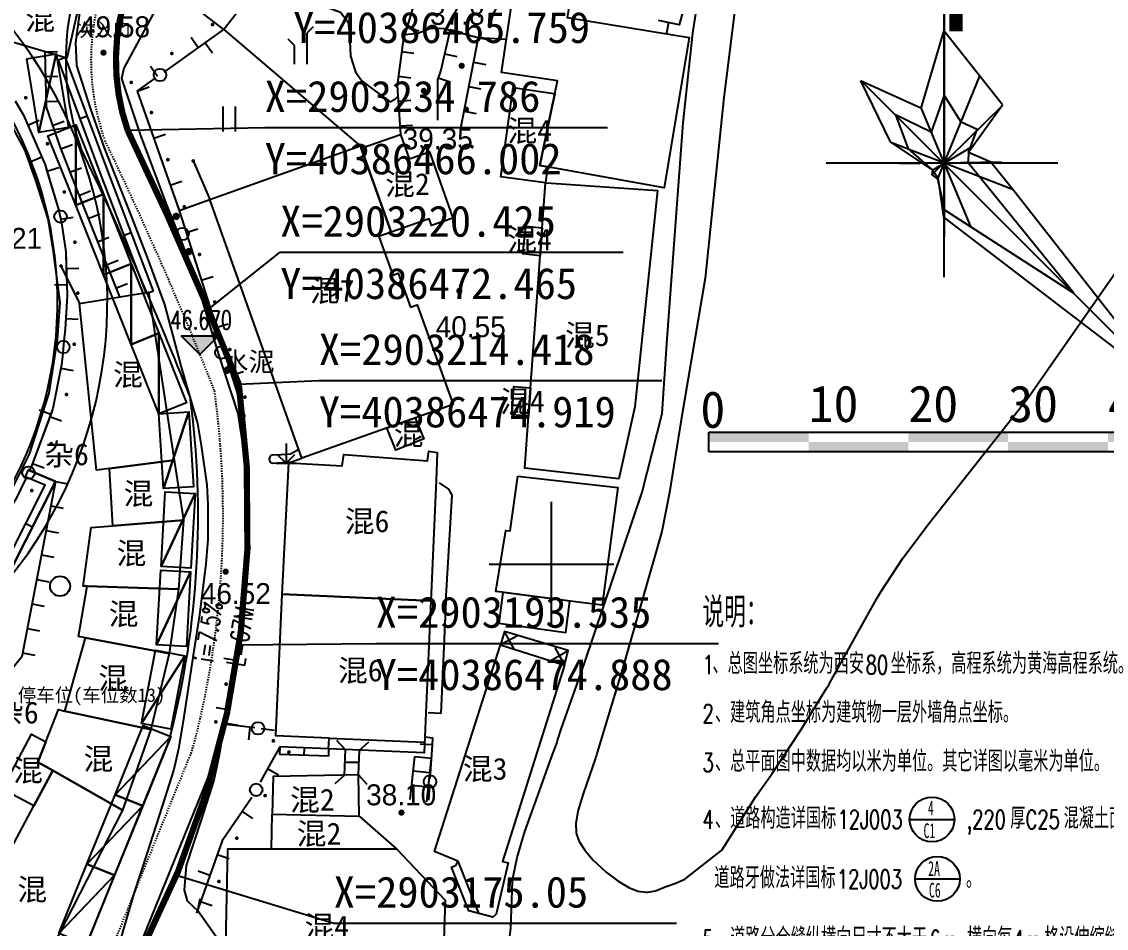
# Model space of a CAD drawing. Header units: metres. Extents: x 36500 to 80772748, y -35000 to 5806266.
# Drawn here: x 40386457.5 to 40386544.5, y 2903170.8 to 2903243.5 of the extents above; entities that cross this region are included whole.
import ezdxf
from ezdxf.enums import TextEntityAlignment as Align
from ezdxf.xclip import XClip

# ---------------------------------------------------------------- set-up
doc = ezdxf.new("R2010")
doc.units = ezdxf.units.M
doc.header["$LTSCALE"] = 10
doc.header["$XCLIPFRAME"] = 0
for name, pattern in [('2', [0]), ('229', [1.5, 1, -0.5]), ('243432', [0]), ('999400', [0]), ('CENTERX2', [4, 2.5, -0.5, 0.5, -0.5]), ('DOTE', [2.42, 2, -0.2, 0.02, -0.2])]:
    doc.linetypes.add(name, pattern=pattern)
for name, color, linetype in [('00标注', 3, 'Continuous'), ('DIM_ELEV', 3, 'Continuous'), ('DIM_SYMB', 3, 'Continuous'), ('dx', 252, 'Continuous'), ('JZD', 7, 'Continuous'), ('PUB_TEXT', 7, 'Continuous'), ('TK', 7, 'Continuous'), ('体育设施', 7, 'Continuous'), ('其它附属工程', 94, 'Continuous'), ('坐标', 7, 'Continuous'), ('总平面-场地', 40, 'Continuous'), ('总平面-定位', 3, 'Continuous'), ('总平面-车位', 8, 'Continuous'), ('总平面-道路', 2, 'Continuous'), ('总平面-道路中心线', 1, 'CENTERX2'), ('文字标注', 7, 'Continuous')]:
    doc.layers.add(name, color=color, linetype=linetype)
doc.styles.add('_TCH_DIM', font='SIMPLEX', dxfattribs={"bigfont": 'GBCBIG'})
doc.styles.add('_TCH_WINDOW', font='SIMPLEX', dxfattribs={"bigfont": 'GBCBIG'})
doc.styles.add('DIM', font='', dxfattribs={"width": 0.8})
doc.styles.add('DMZD', font='')
doc.styles.add('HZ', font='')
doc.styles.add('JMXD', font='')
doc.styles.add('JTXD', font='')
doc.styles.add('ZBZD', font='')
doc.styles.add('宋体', font='')
doc.styles.get('DIM').set_extended_font_data('SimSun')
doc.styles.get('DMZD').set_extended_font_data('方正中等线简体')
doc.styles.get('HZ').set_extended_font_data('SimSun')
doc.styles.get('JMXD').set_extended_font_data('SimSun')
doc.styles.get('JTXD').set_extended_font_data('SimSun')
doc.styles.get('ZBZD').set_extended_font_data('SimSun')
doc.styles.get('宋体').set_extended_font_data('SimSun')
doc.linetypes.add('120', pattern='A,0,[149,SSAAA.SHX,S=0.1,R=0,X=0,Y=0],-0.8', length=0.8)

# ---------------------------------------------------------------- blocks, each defined once
blk = doc.blocks.new('A$C79C21881')
for points, const_width in [([(0.97, 3.55), (0, 3.55)], 0.28), ([(0.97, 3.55), (0.97, 0.11)], 1.12), ([(0.97, 3.55), (1.94, 3.55)], 0.28), ([(4.88, 3.55), (3.9, 3.55)], 0.28), ([(4.88, 3.55), (4.88, 0.11)], 1.12), ([(4.88, 3.55), (5.85, 3.55)], 0.28), ([(4.93, 1.04), (1.03, 2.76)], 0.28), ([(0.97, 0.11), (0.19, 0.11)], 0.224), ([(0.97, 0.11), (1.75, 0.11)], 0.224), ([(4.87, 0.11), (4.09, 0.11)], 0.224), ([(4.87, 0.11), (5.65, 0.11)], 0.224)]:
    blk.add_lwpolyline(points, dxfattribs=dict(const_width=const_width))
blk = doc.blocks.new('A$C28FB6592')
at = {"linetype": 'Continuous'}
for p, q in [((0.046, 4.736), (0.046, -16.452)), ((0, 0), (-1.835, -6.133)), ((4.73, -5.866), (0.032, 0.032)), ((2.912, -3.478), (-0.496, -11.79)), ((-6.67, -3.929), (-4.28, -8.84)), ((-1.835, -6.133), (-6.67, -3.929)), ((-6.622, -3.945), (18.158, -28.729)), ((4.73, -5.914), (-0.947, -11.482)), ((2.04, -9.578), (4.73, -5.866)), ((-1.803, -6.165), (2.147, -15.613)), ((-4.28, -8.84), (-0.901, -11.114)), ((-4.237, -8.868), (5.593, -12.653)), ((-0.903, -11.117), (2.332, -9.184)), ((1.978, -10.509), (2.04, -9.578)), ((-3.528, -10.568), (4.642, -10.44)), ((-0.901, -11.114), (-0.949, -11.481)), ((10.427, -20.97), (1.978, -10.509)), ((-0.949, -11.481), (-0.486, -11.789)), ((-0.486, -11.789), (0.058, -14.285)), ((0.058, -14.285), (10.427, -20.97))]:
    blk.add_line(p, q, dxfattribs=at)
for p, q in [((-18.83, -32.099), (21.17, -32.099)), ((-18.83, -32.899), (-18.83, -32.099)), ((21.17, -32.099), (21.17, -33.699)), ((-18.83, -33.699), (-18.83, -32.899)), ((21.17, -33.699), (-18.83, -33.699))]:
    blk.add_line(p, q)
at = {"const_width": 1.075}
blk.add_lwpolyline([(0.98, 0.037), (0.98, 4.879)], dxfattribs=at)
at = {"linetype": 'Continuous', "flags": 128}
for points in [[(0.046, -19.681), (0.046, 4.902)], [(-9.413, -10.512), (9.147, -10.512)]]:
    blk.add_lwpolyline(points, dxfattribs=at)
blk.add_lwpolyline([(18.142, -28.729), (5.722, -12.894), (3.791, -10.474), (1.992, -9.691), (2.679, -7.844), (1.41, -7.252), (0.04, -5.089), (-1.014, -8.059), (-3.87, -6.667), (-2.84, -9.406), (-0.887, -11.114), (-0.456, -11.682), (-0.005, -14.879), (18.094, -28.713)], close=True, dxfattribs=at)
for points in [[(-18.83, -32.899), (-18.83, -32.099), (-10.83, -32.899), (-10.83, -32.099)], [(-2.83, -32.899), (-2.83, -32.099), (5.17, -32.899), (5.17, -32.099)], [(13.17, -32.899), (13.17, -32.099), (21.17, -32.899), (21.17, -32.099)], [(-10.83, -33.699), (-10.83, -32.899), (-2.83, -33.699), (-2.83, -32.899)], [(5.17, -33.699), (5.17, -32.899), (13.17, -33.699), (13.17, -32.899)]]:
    blk.add_solid(points)
at = {"linetype": 'Continuous', "xscale": 0.8, "yscale": 0.8, "zscale": 0.8}
blk.add_blockref('A$C79C21881', (-2.019, 6.042), dxfattribs=at)
at = {"style": 'DIM', "flags": 9}
for tag in ['YSIZE', 'XSIZE']:
    blk.add_attdef(tag, (-18.83, -33.699), '', height=0.004, dxfattribs=at)
at = {"layer": '文字标注', "linetype": 'Continuous', "style": '宋体'}
for s, p in [('10', (-10.83, -31.299)), ('20', (-2.83, -31.299)), ('30', (5.17, -31.299)), ('40', (13.17, -31.299)), ('50M', (21.17, -31.299)), ('0', (-19.509, -31.758))]:
    blk.add_text(s, height=2.94, dxfattribs=at).set_placement(p)
blk = doc.blocks.new('954200')
at = {"color": 0, "linetype": 'Continuous', "lineweight": -3, "flags": 128}
for points in [[(0, 1.6), (0, 0), (0.707, 0.707)], [(-0.8, 0), (0.8, 0)], [(-0.707, 0.707), (0, 0)]]:
    blk.add_lwpolyline(points, dxfattribs=at)
blk = doc.blocks.new('931300')
at = {"color": 0, "linetype": 'Continuous', "lineweight": -3}
blk.add_circle((0, 0), 0.8, dxfattribs=at)
blk = doc.blocks.new('941100')
at = {"color": 0, "linetype": 'Continuous', "lineweight": -3, "flags": 128}
for points in [[(-0.5, 2), (-0.5, 0)], [(0.5, 2), (0.5, 0)]]:
    blk.add_lwpolyline(points, dxfattribs=at)
blk = doc.blocks.new('6452110')
at = {"linetype": '2'}
h = blk.add_hatch(color=0, dxfattribs=at)
edge = h.paths.add_edge_path(flags=0)
edge.add_arc((0, 0.85), 0.15, 0, 360)
blk = doc.blocks.new('6452120')
at = {"color": 0, "linetype": 'Continuous', "flags": 128}
blk.add_lwpolyline([(0, 0), (0, 1)], dxfattribs=at)
blk = doc.blocks.new('4641010')
at = {"color": 0, "linetype": 'Continuous', "flags": 128}
blk.add_lwpolyline([(0, 0), (0, 1)], dxfattribs=at)
blk = doc.blocks.new('5210030')
at = {"linetype": '2'}
h = blk.add_hatch(color=0, dxfattribs=at)
edge = h.paths.add_edge_path(flags=0)
edge.add_arc((3.85, 0), 0.15, 0, 360)
at = {"color": 0, "linetype": 'Continuous', "flags": 128}
blk.add_lwpolyline([(3.8, 0), (0.5, 0)], dxfattribs=at)
blk = doc.blocks.new('gc200')
at = {"linetype": '2'}
h = blk.add_hatch(color=0, dxfattribs=at)
edge = h.paths.add_edge_path(flags=0)
edge.add_arc((0, 0), 0.25, 0, 360)
blk = doc.blocks.new('地形1')
at = {"layer": 'dx', "linetype": '2'}
h = blk.add_hatch(color=252, dxfattribs=at)
edge = h.paths.add_edge_path(flags=0)
edge.add_arc((40386467.909, 2903236.206), 0.15, 0, 360)
h = blk.add_hatch(color=252, dxfattribs=at)
edge = h.paths.add_edge_path(flags=0)
edge.add_arc((40386469.228, 2903232.429), 0.15, 0, 360)
at = {"layer": 'dx', "linetype": '999400'}
h = blk.add_hatch(color=252, dxfattribs=at)
edge = h.paths.add_edge_path(flags=0)
edge.add_arc((40386469.89, 2903227.882), 0.3, 0, 360)
at = {"layer": 'dx', "linetype": '2'}
h = blk.add_hatch(color=252, dxfattribs=at)
edge = h.paths.add_edge_path(flags=0)
edge.add_arc((40386470.546, 2903228.653), 0.15, 0, 360)
at = {"layer": 'dx', "linetype": '999400'}
h = blk.add_hatch(color=252, dxfattribs=at)
edge = h.paths.add_edge_path(flags=0)
edge.add_arc((40386470.917, 2903225.064), 0.3, 0, 360)
at = {"layer": 'dx', "linetype": '2'}
h = blk.add_hatch(color=252, dxfattribs=at)
edge = h.paths.add_edge_path(flags=0)
edge.add_arc((40386471.768, 2903224.83), 0.15, 0, 360)
h = blk.add_hatch(color=252, dxfattribs=at)
edge = h.paths.add_edge_path(flags=0)
edge.add_arc((40386472.982, 2903221.018), 0.15, 0, 360)
at = {"layer": 'dx', "linetype": '999400'}
h = blk.add_hatch(color=252, dxfattribs=at)
edge = h.paths.add_edge_path(flags=0)
edge.add_arc((40386473.069, 2903218.403), 0.3, 0, 360)
at = {"layer": 'dx', "linetype": '2'}
h = blk.add_hatch(color=252, dxfattribs=at)
edge = h.paths.add_edge_path(flags=0)
edge.add_arc((40386474.196, 2903217.207), 0.15, 0, 360)
at = {"layer": 'dx', "linetype": '999400'}
h = blk.add_hatch(color=252, dxfattribs=at)
edge = h.paths.add_edge_path(flags=0)
edge.add_arc((40386473.965, 2903215.54), 0.3, 0, 360)
at = {"layer": 'dx', "linetype": '2'}
h = blk.add_hatch(color=252, dxfattribs=at)
edge = h.paths.add_edge_path(flags=0)
edge.add_arc((40386475.41, 2903213.396), 0.15, 0, 360)
h = blk.add_hatch(color=252, dxfattribs=at)
edge = h.paths.add_edge_path(flags=0)
edge.add_arc((40386473.893, 2903190.381), 0.15, 0, 360)
at = {"layer": 'dx', "color": 252, "linetype": 'Continuous', "lineweight": -3, "flags": 128}
for points in [[(40386500, 2903184.514), (40386500.383, 2903185.576), (40386500.411, 2903185.654), (40386500.47, 2903185.855), (40386500.771, 2903186.78), (40386502.654, 2903192.139), (40386507.26, 2903205.773), (40386508.857, 2903212.08), (40386509.268, 2903218.07), (40386510.557, 2903235.383), (40386511.326, 2903242.577), (40386511.349, 2903242.749), (40386511.891, 2903246.18)], [(40386514.677, 2903244.239), (40386513.802, 2903237.413), (40386512.317, 2903222.925), (40386510.377, 2903211.559), (40386509.461, 2903205.748), (40386508.832, 2903202.611), (40386505.678, 2903191.614), (40386503.649, 2903184.89), (40386503.588, 2903184.689), (40386503.555, 2903184.563), (40386503.521, 2903184.436), (40386502.531, 2903181.597), (40386502.098, 2903180.19), (40386501.94, 2903179.195), (40386501.977, 2903178.479), (40386502, 2903178.362), (40386502.221, 2903177.759), (40386502.657, 2903177.056), (40386503.331, 2903176.266), (40386504.309, 2903175.354), (40386504.374, 2903175.299), (40386505.323, 2903174.578), (40386506.179, 2903174.071), (40386506.914, 2903173.789), (40386507.584, 2903173.71), (40386507.651, 2903173.713), (40386507.708, 2903173.713), (40386508.325, 2903173.813), (40386509.108, 2903174.139), (40386509.874, 2903174.404), (40386510.68, 2903174.751), (40386513.64, 2903177.069), (40386516.373, 2903181.375), (40386517.682, 2903183.227), (40386520.016, 2903186.741), (40386522.081, 2903190.092), (40386522.222, 2903190.335), (40386522.305, 2903190.478), (40386526.065, 2903197.238), (40386526.234, 2903197.52), (40386526.388, 2903197.771), (40386528.165, 2903200.488), (40386530.279, 2903203.277), (40386538.182, 2903213.304), (40386551.2, 2903231.975)], [(40386470.704, 2903249.046), (40386465.697, 2903239.765), (40386465.512, 2903238.943), (40386466.081, 2903237.244), (40386467.009, 2903234.435), (40386469.062, 2903228.934), (40386470.391, 2903225.629), (40386471.787, 2903221.751), (40386473.291, 2903216.801), (40386474.825, 2903212.074), (40386475.17, 2903209.985), (40386475.672, 2903205.909), (40386475.739, 2903204.785), (40386475.638, 2903201.906), (40386475.583, 2903199.759), (40386475.033, 2903195.471), (40386474.58, 2903192.548), (40386473.724, 2903186.892), (40386473.324, 2903184.561), (40386472.915, 2903182.671), (40386471.904, 2903179.497), (40386470.706, 2903175.834), (40386470.54, 2903173.859), (40386470.77, 2903173.017), (40386471.636, 2903172.202)], [(40386489.566, 2903290.802), (40386491.366, 2903290.009), (40386492.535, 2903288.794), (40386493.602, 2903286.022), (40386493.491, 2903281.769), (40386493.7, 2903281.317), (40386494.8, 2903280.954), (40386495.619, 2903280.73), (40386495.959, 2903280.174), (40386495.15, 2903273.743), (40386493.529, 2903262.5), (40386491.819, 2903254.536), (40386488.086, 2903242.001), (40386487.625, 2903238.379), (40386487.886, 2903234.446)], [(40386462.163, 2903244.387), (40386461.825, 2903241.802), (40386461.902, 2903239.979), (40386463.013, 2903236.487), (40386464.106, 2903233.39), (40386466.345, 2903227.769), (40386467.576, 2903224.578), (40386468.97, 2903220.813), (40386470.277, 2903215.896), (40386471.597, 2903211.288), (40386471.891, 2903209.512), (40386472.342, 2903206.355), (40386472.423, 2903204.745), (40386472.442, 2903201.969), (40386472.275, 2903200.013), (40386471.752, 2903195.936), (40386471.305, 2903193.049), (40386470.453, 2903187.419), (40386470.071, 2903185.192), (40386469.711, 2903183.526), (40386468.751, 2903180.514), (40386467.555, 2903176.856), (40386466.506, 2903173.598), (40386465.371, 2903169.757)], [(40386513.19, 2903253.972), (40386510.226, 2903243.246), (40386508.581, 2903243.579)], [(40386456.173, 2903236.092), (40386457.747, 2903233.172), (40386458.619, 2903230.751), (40386459.614, 2903227.676), (40386460.033, 2903225.045), (40386460.568, 2903220.982), (40386460.353, 2903217.986), (40386459.677, 2903213.719), (40386458.097, 2903208.825), (40386456.238, 2903205.087)], [(40386472.228, 2903241.8), (40386473.715, 2903242.856)], [(40386480.886, 2903243.093), (40386480.386, 2903242.593)], [(40386488.399, 2903243.055), (40386489.358, 2903242.77)], [(40386491.874, 2903242.867), (40386491.105, 2903239.61), (40386490.854, 2903238.837), (40386490.847, 2903237.867), (40386490.86, 2903235.606)], [(40386491.874, 2903242.867), (40386492.848, 2903242.637)], [(40386509.371, 2903243.419), (40386509.172, 2903242.439)], [(40386479.386, 2903241.593), (40386478.886, 2903242.093)], [(40386480.386, 2903240.093), (40386480.386, 2903242.593)], [(40386494.118, 2903242.214), (40386492.685, 2903234.924)], [(40386494.118, 2903242.214), (40386495.099, 2903242.022)], [(40386459.368, 2903241.089), (40386460.368, 2903241.111)], [(40386459.368, 2903241.089), (40386459.468, 2903236.641), (40386460.568, 2903233.477), (40386461.998, 2903229.785), (40386465.344, 2903221.432)], [(40386468.925, 2903239.454), (40386472.228, 2903241.8)], [(40386472.228, 2903241.8), (40386472.807, 2903240.985)], [(40386479.386, 2903240.093), (40386479.386, 2903241.593)], [(40386487.972, 2903241.108), (40386488.964, 2903240.982)], [(40386461.013, 2903240.612), (40386460.451, 2903240.403)], [(40386467.505, 2903221.67), (40386463.838, 2903231.32), (40386460.451, 2903240.403)], [(40386468.066, 2903221.883), (40386464.4, 2903231.532), (40386461.013, 2903240.612)], [(40386491.415, 2903240.921), (40386492.388, 2903240.691)], [(40386493.732, 2903240.252), (40386494.713, 2903240.059)], [(40386459.413, 2903239.089), (40386460.413, 2903239.112)], [(40386466.778, 2903237.929), (40386468.264, 2903238.985)], [(40386487.72, 2903239.124), (40386488.712, 2903238.998)], [(40386490.904, 2903238.989), (40386491.855, 2903238.68)], [(40386466.778, 2903237.929), (40386467.722, 2903238.259)], [(40386466.778, 2903237.929), (40386470.121, 2903228.354), (40386475.388, 2903211.818)], [(40386493.346, 2903238.29), (40386494.327, 2903238.097)], [(40386456.99, 2903237.159), (40386457.646, 2903236.002), (40386459.113, 2903232.634)], [(40386459.458, 2903237.09), (40386460.458, 2903237.112)], [(40386487.708, 2903237.133), (40386488.706, 2903237.199)], [(40386490.852, 2903236.997), (40386491.852, 2903237.003)], [(40386492.961, 2903236.327), (40386493.942, 2903236.134)], [(40386459.977, 2903235.176), (40386460.922, 2903235.504)], [(40386487.84, 2903235.137), (40386488.838, 2903235.203)], [(40386468.096, 2903234.153), (40386469.04, 2903234.482)], [(40386460.641, 2903233.289), (40386461.573, 2903233.651)], [(40386459.113, 2903232.634), (40386458.196, 2903232.235)], [(40386459.113, 2903232.634), (40386459.382, 2903232.019), (40386460.482, 2903228.348)], [(40386461.363, 2903231.424), (40386462.295, 2903231.786)], [(40386469.415, 2903230.376), (40386470.359, 2903230.706)], [(40386462.088, 2903229.56), (40386463.016, 2903229.932)], [(40386462.832, 2903227.704), (40386463.76, 2903228.076)], [(40386460.689, 2903227.372), (40386461.032, 2903225.034), (40386461.126, 2903222.394)], [(40386470.685, 2903226.584), (40386471.637, 2903226.887)], [(40386463.575, 2903225.847), (40386464.504, 2903226.219)], [(40386464.319, 2903223.991), (40386465.247, 2903224.362)], [(40386471.899, 2903222.772), (40386472.851, 2903223.076)], [(40386461.126, 2903222.394), (40386460.127, 2903222.359)], [(40386461.126, 2903222.394), (40386461.157, 2903221.534), (40386460.986, 2903218.835), (40386460.893, 2903217.901)], [(40386465.063, 2903222.134), (40386465.991, 2903222.506)], [(40386468.066, 2903221.883), (40386467.505, 2903221.67)], [(40386473.113, 2903218.961), (40386474.065, 2903219.265)], [(40386460.792, 2903216.906), (40386460.701, 2903215.993), (40386460.008, 2903212.47), (40386459.835, 2903212.005)], [(40386474.326, 2903215.15), (40386475.279, 2903215.453)], [(40386459.835, 2903212.005), (40386458.898, 2903212.353)], [(40386459.835, 2903212.005), (40386458.272, 2903207.796), (40386458.266, 2903207.783)], [(40386455.411, 2903197.158), (40386460.228, 2903206.631), (40386458.028, 2903207.556)], [(40386458.028, 2903207.556), (40386457.795, 2903207.003)], [(40386460.228, 2903206.631), (40386457.51, 2903192.563), (40386456.407, 2903191.178), (40386448.812, 2903183.972), (40386445.456, 2903180.107), (40386444.48, 2903178.686)], [(40386454.876, 2903197.43), (40386459.4, 2903206.328), (40386457.795, 2903207.003)], [(40386457.836, 2903206.88), (40386457.04, 2903205.211), (40386455.304, 2903202.577)], [(40386460.228, 2903206.631), (40386461.209, 2903206.442)], [(40386459.848, 2903204.668), (40386460.83, 2903204.478)], [(40386459.469, 2903202.704), (40386460.451, 2903202.514)], [(40386459.09, 2903200.74), (40386460.071, 2903200.55)], [(40386458.71, 2903198.776), (40386459.692, 2903198.587)], [(40386458.331, 2903196.813), (40386459.313, 2903196.623)], [(40386457.952, 2903194.849), (40386458.933, 2903194.659)], [(40386497.321, 2903194.275), (40386495.909, 2903193.524)], [(40386496.986, 2903193.185), (40386496.224, 2903194.591)], [(40386474.08, 2903188.328), (40386474.852, 2903193.3)], [(40386500.246, 2903193.307), (40386501.021, 2903191.908)], [(40386457.572, 2903192.885), (40386458.554, 2903192.696)], [(40386474.694, 2903192.281), (40386473.706, 2903192.434)], [(40386499.926, 2903192.278), (40386501.319, 2903193.064)], [(40386474.08, 2903188.328), (40386473.092, 2903188.482)], [(40386473.912, 2903187.244), (40386474.08, 2903188.328)], [(40386476.214, 2903186.863), (40386473.896, 2903187.142), (40386473.912, 2903187.244)], [(40386473.912, 2903187.244), (40386474.9, 2903187.091)], [(40386477.787, 2903186.674), (40386476.698, 2903186.805)], [(40386490.446, 2903185.503), (40386489.448, 2903185.569)], [(40386490.446, 2903185.503), (40386490.481, 2903186.047), (40386489.823, 2903186.126)], [(40386490.27, 2903182.826), (40386490.446, 2903185.503)], [(40386478.196, 2903185.347), (40386477.102, 2903183.399), (40386476.641, 2903182.531)], [(40386478.196, 2903185.347), (40386478.172, 2903184.747)], [(40386482.095, 2903184.592), (40386478.172, 2903184.747)], [(40386482.119, 2903185.191), (40386478.196, 2903185.347)], [(40386482.119, 2903185.191), (40386482.095, 2903184.592)], [(40386483.442, 2903185.134), (40386483.359, 2903183.059)], [(40386484.514, 2903183.096), (40386484.6, 2903185.084)], [(40386488.41, 2903161.484), (40386491.685, 2903162.477), (40386493.248, 2903163.252), (40386494.428, 2903164.739), (40386495.029, 2903165.643), (40386495.099, 2903165.76), (40386495.14, 2903165.825), (40386495.761, 2903166.99), (40386496.249, 2903168.218), (40386496.545, 2903169.338), (40386496.564, 2903169.444), (40386496.717, 2903170.849), (40386496.859, 2903174.56), (40386496.871, 2903174.668), (40386496.884, 2903174.775), (40386496.904, 2903174.919), (40386497.225, 2903176.479), (40386497.862, 2903178.572), (40386499.001, 2903181.745), (40386499.03, 2903181.823), (40386500, 2903184.514)], [(40386488.659, 2903181.132), (40386489.03, 2903184.577)], [(40386489.03, 2903184.577), (40386490.375, 2903184.433)], [(40386484.557, 2903184.09), (40386483.4, 2903184.096)], [(40386489.985, 2903180.937), (40386490.375, 2903184.433)], [(40386488.906, 2903183.429), (40386490.246, 2903183.282)], [(40386488.783, 2903182.28), (40386490.118, 2903182.134)], [(40386490.156, 2903181.085), (40386490.235, 2903182.29)], [(40386475.956, 2903181.278), (40386473.579, 2903177.814), (40386472.591, 2903175.04)], [(40386472.591, 2903175.04), (40386471.512, 2903172.011)], [(40386472.591, 2903175.04), (40386471.649, 2903175.375)], [(40386474.437, 2903168.231), (40386471.636, 2903172.202)]]:
    blk.add_lwpolyline(points, dxfattribs=at)
for points in [[(40386473.698, 2903250.212), (40386477.264, 2903247.423), (40386473.715, 2903242.856), (40386470.133, 2903245.646)], [(40386455.924, 2903246.749), (40386462.106, 2903244.932), (40386461.138, 2903240.576), (40386454.664, 2903242.453)], [(40386499.052, 2903231.972), (40386500, 2903236.472), (40386500.262, 2903237.717), (40386500.478, 2903238.744), (40386495.969, 2903239.427), (40386496.817, 2903245.012), (40386496.862, 2903245.312), (40386499.641, 2903244.889), (40386500, 2903244.835), (40386501.368, 2903244.627), (40386501.245, 2903243.816), (40386511.025, 2903242.233), (40386509.014, 2903230.181), (40386499.663, 2903231.843)], [(40386500.262, 2903237.717), (40386500, 2903236.472), (40386499.052, 2903231.972), (40386499.663, 2903231.843), (40386499.497, 2903230.573), (40386495.93, 2903231.063), (40386496.914, 2903238.203), (40386500, 2903237.755)], [(40386487.122, 2903226.626), (40386484.732, 2903233.344), (40386487.886, 2903234.446), (40386488.568, 2903232.492), (40386490.215, 2903233.067), (40386492.075, 2903227.741), (40386490.36, 2903227.143), (40386490.169, 2903227.69)], [(40386487.122, 2903226.626), (40386486.142, 2903226.278), (40386487.254, 2903223.171), (40386487.704, 2903223.334), (40386488.688, 2903220.594), (40386489.226, 2903220.789), (40386492.093, 2903212.81), (40386479.967, 2903208.496), (40386472.584, 2903229.249), (40386484.66, 2903233.545), (40386484.732, 2903233.344)], [(40386499.497, 2903230.573), (40386500, 2903230.538), (40386508.477, 2903229.947), (40386506.684, 2903212.616), (40386505.389, 2903206.832), (40386497.85, 2903207.696), (40386498.152, 2903211.878), (40386498.315, 2903214.144), (40386499.076, 2903224.721), (40386499.237, 2903226.959)], [(40386499.076, 2903224.721), (40386497.68, 2903224.873), (40386497.923, 2903227.102), (40386499.237, 2903226.959)], [(40386469.745, 2903208.341), (40386464.549, 2903207.662), (40386463.503, 2903207.525), (40386462.152, 2903220.904), (40386467.683, 2903221.819)], [(40386498.152, 2903211.878), (40386496.823, 2903211.967), (40386496.976, 2903214.238), (40386498.315, 2903214.144)], [(40386489.046, 2903211.726), (40386489.76, 2903210.038), (40386487.499, 2903209.134), (40386486.79, 2903210.924)], [(40386490.306, 2903197.062), (40386478.392, 2903197.588), (40386478.93, 2903208.125), (40386483.211, 2903207.883), (40386483.325, 2903208.78), (40386490.059, 2903208.282), (40386490.16, 2903209.047), (40386490.81, 2903208.942), (40386490.734, 2903206.729)], [(40386469.745, 2903208.341), (40386470.484, 2903203.515), (40386464.803, 2903203.069), (40386464.549, 2903207.662)], [(40386497.3, 2903207.054), (40386505.309, 2903206.136), (40386504.054, 2903196.698), (40386502.129, 2903196.949), (40386495.788, 2903197.775), (40386495.535, 2903197.808), (40386496.339, 2903202.69), (40386496.671, 2903202.678)], [(40386470.484, 2903203.515), (40386470.068, 2903197.983), (40386462.75, 2903198.223), (40386462.426, 2903198.234), (40386463.086, 2903202.934), (40386464.803, 2903203.069)], [(40386470.068, 2903197.983), (40386469.343, 2903192.834), (40386462.618, 2903194.082), (40386462.048, 2903194.188), (40386462.75, 2903198.223)], [(40386478.392, 2903197.588), (40386490.306, 2903197.062), (40386489.908, 2903188.079), (40386489.768, 2903184.859), (40386482.119, 2903185.191), (40386482.157, 2903186.049), (40386477.876, 2903186.232)], [(40386496.092, 2903197.736), (40386495.772, 2903195.279), (40386501.142, 2903194.51), (40386501.471, 2903197.035)], [(40386469.343, 2903192.834), (40386467.864, 2903186.751), (40386460.958, 2903188.218), (40386462.618, 2903194.082)], [(40386495.909, 2903193.524), (40386501.021, 2903191.908), (40386501.319, 2903193.064), (40386496.224, 2903194.591)], [(40386501.021, 2903191.908), (40386496.073, 2903176.17), (40386496.528, 2903176.061), (40386495.564, 2903171.943), (40386495.288, 2903171.708), (40386493.355, 2903172.204), (40386491.978, 2903175.701), (40386492.34, 2903175.866), (40386492.48, 2903176.182), (40386490.604, 2903176.958), (40386495.909, 2903193.524)], [(40386467.864, 2903186.751), (40386465.595, 2903180.287), (40386460.004, 2903183.458), (40386458.808, 2903184.136), (40386459.443, 2903185.755), (40386460.464, 2903188.358), (40386460.958, 2903188.218)], [(40386460.004, 2903183.458), (40386458.491, 2903180.633), (40386455.974, 2903181.962), (40386458.3, 2903186.362), (40386459.443, 2903185.755), (40386458.808, 2903184.136)], [(40386465.595, 2903180.287), (40386457.601, 2903164.669), (40386456.716, 2903165.104), (40386452.751, 2903169.915), (40386455.029, 2903174.169), (40386458.491, 2903180.633), (40386460.004, 2903183.458)], [(40386484.576, 2903179.797), (40386484.514, 2903183.096), (40386477.658, 2903182.963), (40386477.59, 2903179.957)], [(40386487.584, 2903177.159), (40386477.527, 2903177.177), (40386477.59, 2903179.957), (40386484.576, 2903179.797)], [(40386487.584, 2903177.159), (40386491.472, 2903173.055), (40386491.189, 2903165.064), (40386488.282, 2903162.58), (40386484.035, 2903162.66), (40386480.528, 2903162.726), (40386474.437, 2903168.231), (40386473.989, 2903168.883), (40386473.865, 2903169.527), (40386474.048, 2903177.184), (40386477.527, 2903177.177)]]:
    blk.add_lwpolyline(points, close=True, dxfattribs=at)
at = {"layer": 'dx', "color": 252, "linetype": '120', "lineweight": -3, "flags": 128}
for points in [[(40386477.354, 2903248.644), (40386478.338, 2903246.656), (40386478.802, 2903246.37), (40386479.446, 2903245.841), (40386480.413, 2903245.224), (40386481.558, 2903244.827), (40386483.066, 2903244.26), (40386483.694, 2903243.463), (40386483.787, 2903242.514), (40386483.883, 2903240.725), (40386484.276, 2903239.483), (40386484.794, 2903238.748), (40386485.759, 2903237.99), (40386487.055, 2903237.062), (40386487.485, 2903237.303), (40386487.683, 2903237.509)], [(40386473.715, 2903242.856), (40386484.66, 2903233.545)], [(40386488.221, 2903242.454), (40386489.283, 2903242.56), (40386490.308, 2903242.963), (40386491.346, 2903242.957), (40386491.863, 2903242.819), (40386494.118, 2903242.214), (40386496.375, 2903242.101)], [(40386470.121, 2903228.354), (40386472.584, 2903229.249)]]:
    blk.add_lwpolyline(points, dxfattribs=at)
at = {"layer": 'dx', "color": 252, "linetype": '243432', "lineweight": -3, "flags": 128}
for points in [[(40386462.761, 2903235.924), (40386462.199, 2903235.715)], [(40386466.289, 2903226.56), (40386465.728, 2903226.347)], [(40386468.066, 2903221.883), (40386467.505, 2903221.67)], [(40386458.36, 2903202.958), (40386457.825, 2903203.23)], [(40386480.157, 2903185.269), (40386480.133, 2903184.669)], [(40386482.119, 2903185.191), (40386482.095, 2903184.592)]]:
    blk.add_lwpolyline(points, dxfattribs=at)
at = {"layer": 'dx', "color": 252, "linetype": 'Continuous', "lineweight": -3, "flags": 128}
blk.add_lwpolyline([(40386479.718, 2903209.197), (40386479.067, 2903208.817), (40386478.313, 2903208.767), (40386477.593, 2903208.75, 0.512435), (40386477.442, 2903208.164), (40386477.647, 2903208.103), (40386479.135, 2903208.214), (40386479.967, 2903208.496)], format="xyb", dxfattribs=at)
at = {"layer": 'dx', "color": 252, "linetype": '229', "lineweight": -3, "flags": 128}
for points in [[(40386491.506, 2903197.009), (40386492.035, 2903205.538), (40386491.75, 2903206.004), (40386490.734, 2903206.729)], [(40386491.506, 2903197.009), (40386491.108, 2903188.025), (40386489.908, 2903188.079)], [(40386482.157, 2903186.049), (40386489.806, 2903185.721)], [(40386492.48, 2903176.182), (40386494.124, 2903172.006)]]:
    blk.add_lwpolyline(points, dxfattribs=at)
at = {"layer": 'dx', "color": 252, "linetype": 'Continuous', "lineweight": -3}
for centre in [(40386468.595, 2903239.22), (40386460.617, 2903227.867), (40386470.403, 2903226.473), (40386460.842, 2903217.404), (40386473.517, 2903216.972), (40386458.051, 2903207.332), (40386476.456, 2903186.834), (40386490.253, 2903182.558), (40386476.306, 2903181.9)]:
    blk.add_circle(centre, 0.5, dxfattribs=at)
at = {"layer": 'dx', "color": 252}
for name, p, rotation in [('6452110', (40386473.3, 2903242.562), 35.38274319276746), ('6452120', (40386471.67, 2903241.404), 35.38274319276746), ('6452110', (40386470.039, 2903240.246), 35.38274319276746), ('6452120', (40386468.409, 2903239.087), 35.38274319276746), ('6452110', (40386466.778, 2903237.929), 35.38274319276746), ('6452110', (40386457.092, 2903236.98), 299.5261979641297), ('6452120', (40386457.996, 2903235.199), 293.5477334951004), ('6452110', (40386458.795, 2903233.366), 293.5477334951004), ('5210030', (40386472.781, 2903228.789), 113.2346835829942), ('6452120', (40386459.534, 2903231.51), 286.6851694684983), ('6452110', (40386460.108, 2903229.594), 286.6851694684983), ('6452120', (40386460.645, 2903227.67), 278.3408910353261), ('6452110', (40386460.936, 2903225.692), 278.3408910353261), ('5210030', (40386462.375, 2903220.456), 116.4900236043576), ('6452120', (40386461.08, 2903223.699), 272.0459428076115), ('6452110', (40386461.151, 2903221.701), 272.0459428076115), ('6452120', (40386461.041, 2903219.705), 266.3815850894924), ('6452110', (40386460.873, 2903217.712), 264.2616583355467), ('6452120', (40386460.648, 2903215.726), 258.8769283792182), ('6452110', (40386460.262, 2903213.763), 258.8769283792182), ('6452120', (40386459.771, 2903211.831), 249.6286335407878), ('6452110', (40386459.074, 2903209.956), 249.6286335407878), ('6452120', (40386458.378, 2903208.081), 249.6286335407878), ('6452110', (40386457.543, 2903206.265), 244.5182313833331), ('6452110', (40386473.909, 2903187.223), 81.181026171088), ('6452120', (40386475.801, 2903186.913), 173.137058243788), ('6452110', (40386477.787, 2903186.674), 173.137058243788), ('4641010', (40386483.442, 2903185.134), 42.70940134287862), ('4641010', (40386484.6, 2903185.084), 312.514922929069), ('6452110', (40386478.196, 2903185.347), 240.6887082523782), ('6452120', (40386477.216, 2903183.603), 240.6887082523782), ('4641010', (40386483.359, 2903183.059), 132.7094107325928), ('4641010', (40386484.514, 2903183.096), 222.5149137614385), ('6452110', (40386476.274, 2903181.839), 242.0357307410298), ('6452120', (40386475.189, 2903180.161), 235.5446195605737), ('6452110', (40386474.058, 2903178.512), 235.5446195605737), ('6452120', (40386473.192, 2903176.727), 250.3949263122601), ('6452110', (40386472.521, 2903174.843), 250.3949263122601), ('4641010', (40386471.636, 2903172.202), 350.188115441225), ('6452120', (40386471.85, 2903172.959), 250.3949263122601)]:
    blk.add_blockref(name, p, dxfattribs=dict(at, rotation=rotation))
for name, p in [('gc200', (40386464.064, 2903241.007)), ('gc200', (40386492.787, 2903239.955)), ('gc200', (40386489.754, 2903237.945)), ('941100', (40386474.132, 2903234.701)), ('gc200', (40386492.598, 2903221.908)), ('954200', (40386478.705, 2903208.084)), ('gc200', (40386473.861, 2903199.4)), ('931300', (40386460.582, 2903198.234)), ('gc200', (40386487.961, 2903180.08))]:
    blk.add_blockref(name, p, dxfattribs=at)
for s, height, style, p in [('混', 1.75, 'JMXD', (40386458.982, 2903243.711)), ('混4', 1.75, 'JMXD', (40386498.241, 2903234.762)), ('混2', 1.75, 'JMXD', (40386488.438, 2903230.473)), ('混4', 1.75, 'JMXD', (40386498.229, 2903226.026)), ('混7', 1.75, 'JMXD', (40386482.399, 2903221.926)), ('混5', 1.75, 'JMXD', (40386502.861, 2903218.362)), ('水泥', 1.54, 'JTXD', (40386475.692, 2903216.237)), ('混', 1.75, 'JMXD', (40386466.025, 2903215.195)), ('混4', 1.75, 'JMXD', (40386497.659, 2903213.046)), ('混', 1.75, 'JMXD', (40386488.528, 2903210.42)), ('杂6', 1.75, 'ZBZD', (40386461.103, 2903208.808)), ('混', 1.75, 'JMXD', (40386466.867, 2903205.652)), ('混6', 1.75, 'JMXD', (40386485.204, 2903203.44)), ('混', 1.75, 'JMXD', (40386466.306, 2903200.881)), ('混', 1.75, 'JMXD', (40386465.674, 2903196.011)), ('混6', 1.75, 'JMXD', (40386484.66, 2903191.477)), ('混', 1.75, 'JMXD', (40386464.832, 2903190.847)), ('杂6', 1.75, 'ZBZD', (40386457.083, 2903188.102)), ('混', 1.75, 'JMXD', (40386463.653, 2903184.392)), ('混', 1.75, 'JMXD', (40386458.012, 2903183.466)), ('混3', 1.75, 'JMXD', (40386494.668, 2903183.593)), ('混2', 1.75, 'JMXD', (40386480.814, 2903181.114)), ('混2', 1.75, 'JMXD', (40386481.348, 2903178.394)), ('混', 1.75, 'JMXD', (40386458.349, 2903173.923)), ('混4', 1.75, 'JMXD', (40386481.971, 2903170.939))]:
    blk.add_text(s, height=height, dxfattribs=dict(at, style=style)).set_placement(p, align=Align.MIDDLE_CENTER)
at = {"layer": 'dx', "color": 252, "style": 'DMZD'}
for s, p in [('37.87', (40386490.254, 2903244.922)), ('49.58', (40386462.177, 2903243.923)), ('39.35', (40386488.057, 2903234.934)), ('62.21', (40386453.525, 2903226.964)), ('40.55', (40386490.703, 2903219.876)), ('46.52', (40386471.866, 2903198.479)), ('38.10', (40386485.125, 2903182.345))]:
    blk.add_text(s, height=1.68, dxfattribs=at).set_placement(p, align=Align.TOP_LEFT)
blk = doc.blocks.new('A$C39855A1F')
at = {"layer": '坐标', "color": 252, "linetype": 'Continuous'}
for p, q in [((232.59, 328.922), (243.581, 329.145)), ((243.581, 329.145), (271.081, 329.145)), ((239.052, 314.562), (244.822, 319.14)), ((244.822, 319.14), (272.322, 319.14)), ((241.506, 308.555), (247.921, 308.853)), ((247.921, 308.853), (275.421, 308.853)), ((241.476, 287.671), (252.482, 287.786)), ((252.482, 287.786), (279.982, 287.786)), ((236.498, 269.187), (249.114, 265.346)), ((249.114, 265.346), (276.614, 265.346))]:
    blk.add_line(p, q, dxfattribs=at)
at = {"layer": '坐标', "color": 252, "linetype": 'Continuous', "style": 'HZ'}
for s, p in [('Y=40386465.759', (245.862, 335.918)), ('X=2903234.786', (243.581, 330.395)), ('Y=40386466.002', (243.581, 325.395)), ('X=2903220.425', (244.822, 320.39)), ('Y=40386472.465', (244.822, 315.39)), ('X=2903214.418', (247.921, 310.103)), ('Y=40386474.919', (247.921, 305.103)), ('X=2903193.535', (252.482, 289.036)), ('Y=40386474.888', (252.482, 284.036)), ('X=2903175.05', (249.114, 266.596))]:
    blk.add_text(s, height=2.5, dxfattribs=at).set_placement(p)
blk = doc.blocks.new('A$C69FF1A94')
at = {"layer": '00标注'}
for p, q in [((18.8, -18.104), (22.393, -18.104)), ((19.231, -22.872), (22.824, -22.872)), ((17.923, -40.377), (21.516, -40.377)), ((22.894, -44.84), (26.486, -44.84)), ((42.062, -53.757), (45.654, -53.756)), ((45.654, -53.756), (49.247, -53.756)), ((26.3, -59.162), (29.892, -59.162)), ((28.834, -64.524), (32.426, -64.524)), ((29.603, -69.095), (33.195, -69.095))]:
    blk.add_line(p, q, dxfattribs=at)
for centre in [(20.597, -18.104), (21.028, -22.872), (19.719, -40.377), (24.69, -44.84), (43.858, -53.756), (47.451, -53.756), (28.096, -59.162), (30.63, -64.524), (31.399, -69.095)]:
    blk.add_ellipse(centre, major_axis=(1.796, 0), ratio=0.999941, start_param=-0.000005, end_param=6.28318, dxfattribs=at)
at = {"layer": '其它附属工程', "linetype": 'Continuous'}
blk.add_line((18.453, -82.619), (22.046, -82.619), dxfattribs=at)
blk.add_ellipse((20.249, -82.619), major_axis=(1.796, 0), ratio=0.999941, start_param=-0.000005, end_param=6.28318, dxfattribs=at)
at = {"layer": 'PUB_TEXT', "linetype": 'Continuous', "style": '_TCH_WINDOW'}
for s, height, p in [('说明：', 2.4113, (2.19, -2.706)), ('、总图坐标系统为西安', 1.6879, (2.99, -6.444)), ('坐标系，高程系统为黄海高程系统。', 1.68794, (17.278, -6.444)), ('、建筑角点坐标为建筑物一层外墙角点坐标。', 1.68794, (3.19, -10.363)), ('、总平面图中数据均以米为单位。其它详图以毫米为单位。', 1.68794, (3.19, -14.283)), ('、道路构造详国标', 1.6879, (3.19, -18.85)), ('厚', 1.688, (26.87, -18.85)), ('混凝土面层。', 1.6879, (31.149, -18.85)), ('道路牙做法详国标', 1.6879, (3.14, -23.629)), ('。', 1.688, (23.32, -23.629)), ('、道路分仓缝纵横向尺寸不大于', 1.68794, (3.19, -28.469)), ('横向每', 1.6879, (23.393, -28.469)), ('格设伸缩缝一道，', 1.6879, (29.579, -28.469)), ('伸缩缝应采用切割机切割，伸缝填缝料聚氨酯；填缝板：木丝板或软木板。', 1.68794, (2.19, -32.593)), ('道路转弯半径见设计图，未注明半径均为', 1.68794, (2.19, -36.909)), ('。', 1.688, (26.807, -36.909)), ('、人行道做法详', 1.6879, (3.19, -41.201)), ('。', 1.688, (22.141, -41.201)), ('、盖板排水沟做法详', 1.6879, (3.19, -45.787)), ('沟宽', 1.6879, (27.849, -45.787)), ('，排水沟起点深。', 1.6879, (33.306, -45.787)), ('坡度', 1.6879, (2.19, -50.242)), ('，坡向雨水井，雨水井位置详水施。', 1.68794, (8.248, -50.242)), ('、室外停车位未注明处均为', 1.68794, (3.19, -54.634)), ('车位做法详', 1.6879, (27.435, -54.634)), ('。', 1.688, (49.829, -54.634)), ('、无障碍缘石坡道构造详', 1.68794, (3.19, -59.976)), ('。', 1.688, (31.806, -59.976)), ('室外篮球场参', 1.6879, (13.019, -65.293)), ('篮球比赛及休闲健身场地平面图，', 1.68794, (33.041, -65.293)), ('、', 1.688, (3.99, -65.293)), ('室外篮球场合成面层场地构造做法参', 1.68794, (2.19, -69.925)), ('篮球比赛及休闲健身场地平面图，', 1.68794, (33.55, -69.925)), ('其他体育场地设计参《体育场地与设施（一）》', 1.68794, (2.19, -74.351)), ('。', 1.688, (35.894, -74.351)), ('、建筑物外部环境设计应满足《无障碍设计规范》', 1.68794, (3.79, -78.688)), ('的要求。', 1.6879, (43.022, -78.688))]:
    blk.add_text(s, height=height, dxfattribs=at).set_placement(p)
at = {"layer": 'PUB_TEXT', "linetype": 'Continuous', "style": '_TCH_WINDOW', "width": 0.705882}
for s, height, p in [('1', 1.488, (2.19, -6.444)), ('80', 1.4875, (15.278, -6.444)), ('2', 1.488, (2.19, -10.363)), ('3', 1.488, (2.19, -14.283)), ('4', 1.488, (2.19, -18.85)), ('12J003', 1.4875, (13.02, -18.85)), (',220', 1.4875, (23.37, -18.85)), ('C25', 1.4875, (28.099, -18.85)), ('12J003', 1.4875, (12.97, -23.629)), ('5', 1.488, (2.19, -28.469)), ('6m,', 1.4875, (20.393, -28.469)), ('4m', 1.4875, (27.079, -28.469)), ('9m', 1.4875, (24.307, -36.909)), ('6', 1.488, (2.19, -41.201)), ('12J003', 1.4875, (11.791, -41.201)), ('7', 1.488, (2.19, -45.787)), ('05J927-1', 1.4875, (14.249, -45.787)), ('300', 1.4875, (30.306, -45.787)), ('0.5%', 1.4875, (4.648, -50.242)), ('8', 1.488, (2.19, -54.634)), ('2500X5500,', 1.4875, (17.935, -54.634)), ('03J012-1', 1.4875, (33.579, -54.634)), ('9', 1.488, (2.19, -59.976)), ('11J930-1', 1.4875, (16.706, -59.976)), ('10', 1.4875, (2.19, -65.293)), ('28mX15m', 1.4875, (5.219, -65.293)), ('08J933-1', 1.4875, (20.391, -65.293)), ('08J933-1', 1.4875, (21.85, -69.925)), ('08J933-1', 1.4875, (27.994, -74.351)), ('11', 1.4875, (2.19, -78.688)), ('GB50763-2012', 1.4875, (30.822, -78.688))]:
    blk.add_text(s, height=height, dxfattribs=at).set_placement(p)
at = {"layer": 'PUB_TEXT', "style": 'ZBZD', "width": 0.585938}
for s, height, p in [('4', 1.185, (20.271, -17.772)), ('C1', 1.1845, (19.915, -19.598)), ('2A', 1.1845, (20.287, -22.628)), ('C6', 1.1845, (20.346, -24.366)), ('6', 1.185, (19.394, -40.045)), ('C1', 1.1845, (19.037, -41.871)), ('A', 1.185, (24.365, -44.508)), ('23', 1.1845, (24.008, -46.335)), ('3', 1.185, (43.533, -53.424)), ('1', 1.185, (47.125, -53.424)), ('26', 1.1845, (43.176, -55.251)), ('34', 1.1845, (46.769, -55.251)), ('1', 1.185, (27.771, -58.829)), ('25', 1.1845, (27.414, -60.656)), ('-', 1.185, (30.305, -64.192)), ('D3', 1.1845, (29.948, -66.019)), ('合4', 1.1845, (30.608, -68.763)), ('X2', 1.1845, (30.866, -70.589))]:
    blk.add_text(s, height=height, rotation=0, dxfattribs=at).set_placement(p)
at = {"layer": '其它附属工程', "linetype": 'Continuous', "style": '_TCH_WINDOW'}
for s, height, p in [('、挡土墙做法祥', 1.6879, (3.99, -83.458)), ('。', 1.688, (22.941, -83.458))]:
    blk.add_text(s, height=height, dxfattribs=at).set_placement(p)
at = {"layer": '其它附属工程', "linetype": 'Continuous', "style": 'ZBZD', "width": 0.585938}
for s, height, p in [('A', 1.185, (19.924, -82.287)), ('C23', 1.1845, (19.567, -84.113))]:
    blk.add_text(s, height=height, rotation=0, dxfattribs=at).set_placement(p)
at = {"layer": '其它附属工程', "linetype": 'Continuous', "style": '_TCH_WINDOW', "width": 0.705882}
for s, p in [('12', (2.19, -83.458)), ('12J003', (12.591, -83.458))]:
    blk.add_text(s, height=1.4875, dxfattribs=at).set_placement(p)

msp = doc.modelspace()

# ---------------------------------------------------------------- hatches: boundary and pattern name
at = {"layer": 'DIM_ELEV', "linetype": 'Continuous'}
msp.add_hatch(color=256, dxfattribs=at).paths.add_polyline_path([(40386471.781, 2903216.804), (40386470.281, 2903218.304), (40386473.281, 2903218.304)])

# ---------------------------------------------------------------- linework, layer by layer
for p, q in [((40386471.781, 2903216.804), (40386470.281, 2903218.304)), ((40386470.281, 2903218.304), (40386473.281, 2903218.304)), ((40386471.781, 2903216.804), (40386473.281, 2903218.304))]:
    msp.add_line(p, q, dxfattribs=at)
at = {"layer": 'DIM_SYMB', "linetype": 'Continuous'}
msp.add_lwpolyline([(40386474.498, 2903198.954, 0, 0, 0), (40386473.306, 2903191.525, 0.4, 0, 0), (40386473.068, 2903190.044, 0, 0, 0)], format="xyseb", dxfattribs=at)
at = {"layer": 'JZD', "color": 1, "linetype": 'DOTE', "lineweight": -3, "ltscale": 2, "const_width": 0.3}
msp.add_lwpolyline([(40386468.808, 2903262.853, -0.106678), (40386466.78, 2903247.849, 0.199004), (40386466.002, 2903234.786, -0.018226), (40386474.919, 2903214.418, -0.200776), (40386460.164, 2903158.127)], format="xyb", dxfattribs=at)
at = {"layer": 'JZD', "color": 1, "linetype": 'DOTE', "lineweight": -3, "ltscale": 0.3, "const_width": 0.5}
msp.add_lwpolyline([(40386466.78, 2903247.849, 0.199004), (40386466.002, 2903234.786, -0.018226), (40386474.919, 2903214.418, -0.200776), (40386460.164, 2903158.127), (40386441.769, 2903047.189), (40386448.712, 2902966.424)], format="xyb", dxfattribs=at)
at = {"layer": 'TK', "linetype": 'Continuous'}
for p, q in [((40386500, 2903195), (40386500, 2903205)), ((40386500, 2903195), (40386500, 2903205)), ((40386500, 2903195), (40386500, 2903205)), ((40386495, 2903200), (40386505, 2903200)), ((40386495, 2903200), (40386505, 2903200)), ((40386495, 2903200), (40386505, 2903200))]:
    msp.add_line(p, q, dxfattribs=at)
at = {"layer": '体育设施', "color": 155, "elevation": 61.098}
for points in [[(40386437.541, 2903186.917, 1.089954), (40386415.295, 2903253.226), (40386369.743, 2903233.442, 0.694724), (40386373.246, 2903167.748, 0.694724)], [(40386436.599, 2903190.805, 1.089954), (40386416.889, 2903249.557), (40386371.337, 2903229.773, 0.694724), (40386374.441, 2903171.566)]]:
    msp.add_lwpolyline(points, format="xyb", dxfattribs=at)
at = {"layer": '总平面-场地'}
msp.add_lwpolyline([(40386456.99, 2903237.159), (40386457.646, 2903236.002), (40386457.996, 2903235.199), (40386459.113, 2903232.634), (40386459.382, 2903232.019), (40386459.534, 2903231.51), (40386460.482, 2903228.348), (40386460.689, 2903227.372), (40386461.032, 2903225.034), (40386461.079, 2903223.714), (40386461.126, 2903222.394), (40386461.157, 2903221.534), (40386461.041, 2903219.705), (40386460.986, 2903218.835), (40386460.893, 2903217.901), (40386460.792, 2903216.906), (40386460.701, 2903215.993), (40386460.648, 2903215.726), (40386460.008, 2903212.47), (40386459.771, 2903211.831), (40386458.378, 2903208.081), (40386458.138, 2903207.51), (40386460.228, 2903206.631), (40386455.411, 2903197.158)], dxfattribs=at)
at = {"layer": '总平面-车位', "color": 75}
for points in [[(40386460.278, 2903240.919), (40386461.256, 2903234.999), (40386458.888, 2903234.608), (40386457.91, 2903240.527), (40386460.278, 2903240.919), (40386458.888, 2903234.608)], [(40386461.841, 2903235.232), (40386464.064, 2903229.659), (40386461.835, 2903228.77), (40386459.612, 2903234.343), (40386461.841, 2903235.232), (40386461.835, 2903228.77)], [(40386464.064, 2903229.659), (40386466.288, 2903224.086), (40386464.059, 2903223.197), (40386461.835, 2903228.77), (40386464.064, 2903229.659), (40386464.059, 2903223.197)], [(40386466.288, 2903224.086), (40386468.511, 2903218.514), (40386466.282, 2903217.624), (40386464.059, 2903223.197), (40386466.288, 2903224.086), (40386466.282, 2903217.624)], [(40386468.511, 2903218.514), (40386470.734, 2903212.941), (40386468.505, 2903212.051), (40386466.282, 2903217.624), (40386468.511, 2903218.514), (40386468.505, 2903212.051)], [(40386470.901, 2903212.199), (40386471.271, 2903206.211), (40386468.875, 2903206.063), (40386468.505, 2903212.051), (40386470.901, 2903212.199), (40386468.875, 2903206.063)], [(40386471.412, 2903205.677), (40386471.079, 2903199.686), (40386468.683, 2903199.82), (40386469.016, 2903205.81), (40386471.412, 2903205.677), (40386468.683, 2903199.82)], [(40386471.054, 2903199.378), (40386470.721, 2903193.388), (40386468.324, 2903193.521), (40386468.657, 2903199.512), (40386471.054, 2903199.378), (40386468.324, 2903193.521)]]:
    msp.add_lwpolyline(points, close=True, dxfattribs=at)
at = {"layer": '总平面-车位', "color": 75, "elevation": 61.098}
for points in [[(40386470.6, 2903192.659), (40386469.478, 2903186.764), (40386467.12, 2903187.213), (40386468.242, 2903193.107), (40386470.6, 2903192.659), (40386467.12, 2903187.213)], [(40386469.471, 2903186.174), (40386467.215, 2903180.614), (40386464.991, 2903181.516), (40386467.247, 2903187.076), (40386469.471, 2903186.174), (40386464.991, 2903181.516)], [(40386467.215, 2903180.614), (40386464.959, 2903175.054), (40386462.736, 2903175.957), (40386464.991, 2903181.516), (40386467.215, 2903180.614), (40386462.736, 2903175.957)], [(40386464.959, 2903175.054), (40386462.704, 2903169.494), (40386460.48, 2903170.397), (40386462.736, 2903175.957), (40386464.959, 2903175.054), (40386460.48, 2903170.397)]]:
    msp.add_lwpolyline(points, close=True, dxfattribs=at)
at = {"layer": '总平面-道路', "elevation": 61.098}
for points in [[(40386459.874, 2903151.879), (40386472.858, 2903183.883, 0.034031), (40386473.325, 2903185.304, 0.097624), (40386474.919, 2903214.418, 0.018226), (40386466.002, 2903234.786, -0.199004), (40386466.78, 2903247.849, 0.098391), (40386468.881, 2903261.678, 0.474092), (40386455.22, 2903271.85), (40386446.053, 2903269.554)], [(40386456.167, 2903153.383), (40386469.151, 2903185.387, 0.034031), (40386469.448, 2903186.291, 0.095963), (40386471.022, 2903213.395, 0.018009), (40386462.304, 2903233.246, -0.199204), (40386463.083, 2903249.392, 0.096858), (40386464.885, 2903261.497, 0.474092), (40386456.192, 2903267.97), (40386446.053, 2903265.431)], [(40386459.874, 2903151.879), (40386472.858, 2903183.883, 0.034031), (40386473.325, 2903185.304, 0.097624), (40386474.919, 2903214.418, 0.018226), (40386466.002, 2903234.786, -0.199004), (40386466.78, 2903247.849, 0.098391), (40386468.881, 2903261.678, 0.167945), (40386466.228, 2903268.357)]]:
    msp.add_lwpolyline(points, format="xyb", dxfattribs=at)
at = {"layer": '总平面-道路中心线', "ltscale": 0.001, "elevation": 61.098}
msp.add_lwpolyline([(40386448.565, 2903086.579), (40386448.085, 2903114.399, -0.04848), (40386448.224, 2903116.135), (40386451.989, 2903137.241, -0.052267), (40386452.509, 2903139.044), (40386471.004, 2903184.635, 0.034031), (40386471.386, 2903185.797, 0.096812), (40386472.971, 2903213.906, 0.018121), (40386464.151, 2903234.019, -0.19913), (40386464.933, 2903248.624, 0.097638), (40386466.883, 2903261.587, 0.474092), (40386455.706, 2903269.91), (40386440.463, 2903266.093, -0.061406), (40386439.006, 2903265.913), (40386429.071, 2903265.912, 0.084918), (40386427.077, 2903265.571), (40386420.222, 2903263.154, -0.084933), (40386418.227, 2903262.813), (40386384.157, 2903262.813)], format="xyb", dxfattribs=at)

# ---------------------------------------------------------------- block references
at = {"linetype": 'Continuous'}
ref = msp.add_blockref('地形1', (0, 0), dxfattribs=at)
XClip(ref).set_block_clipping_path([(40386275.2385554314, 2902950.2978603072), (40386562.2385554314, 2903318.2978603072)])
msp.add_blockref('A$C69FF1A94', (40386509.908, 2903197.635), dxfattribs=at)
at = {"layer": '总平面-定位', "linetype": 'Continuous'}
ref = msp.add_blockref('A$C39855A1F', (40386233.412, 2902905.864), dxfattribs=at)
XClip(ref).set_block_clipping_path([(41.8262851313, 44.434059097), (328.8262851313, 412.434059097)])
msp.add_blockref('A$C28FB6592', (40386531.436, 2903242.693), dxfattribs=at)

# ---------------------------------------------------------------- texts
at = {"layer": 'PUB_TEXT', "linetype": 'Continuous', "style": '_TCH_DIM', "width": 0.705882}
msp.add_text('46.670', height=1.4875, dxfattribs=at).set_placement((40386469.421, 2903218.829))
for s, p in [('i=7.5%%%', (40386472.861, 2903192.064)), ('L=67M', (40386475.378, 2903191.736))]:
    msp.add_text(s, height=1.4875, rotation=80.8844, dxfattribs=at).set_placement(p)
at = {"layer": '文字标注', "linetype": 'Continuous', "style": '宋体'}
for s, p in [('次入口', (40386464.051, 2903242.854)), ('停车位(车位数13)', (40386463.105, 2903189.442))]:
    msp.add_text(s, height=1.0838, dxfattribs=at).set_placement(p, align=Align.MIDDLE)

doc.saveas('drawing.dxf')
